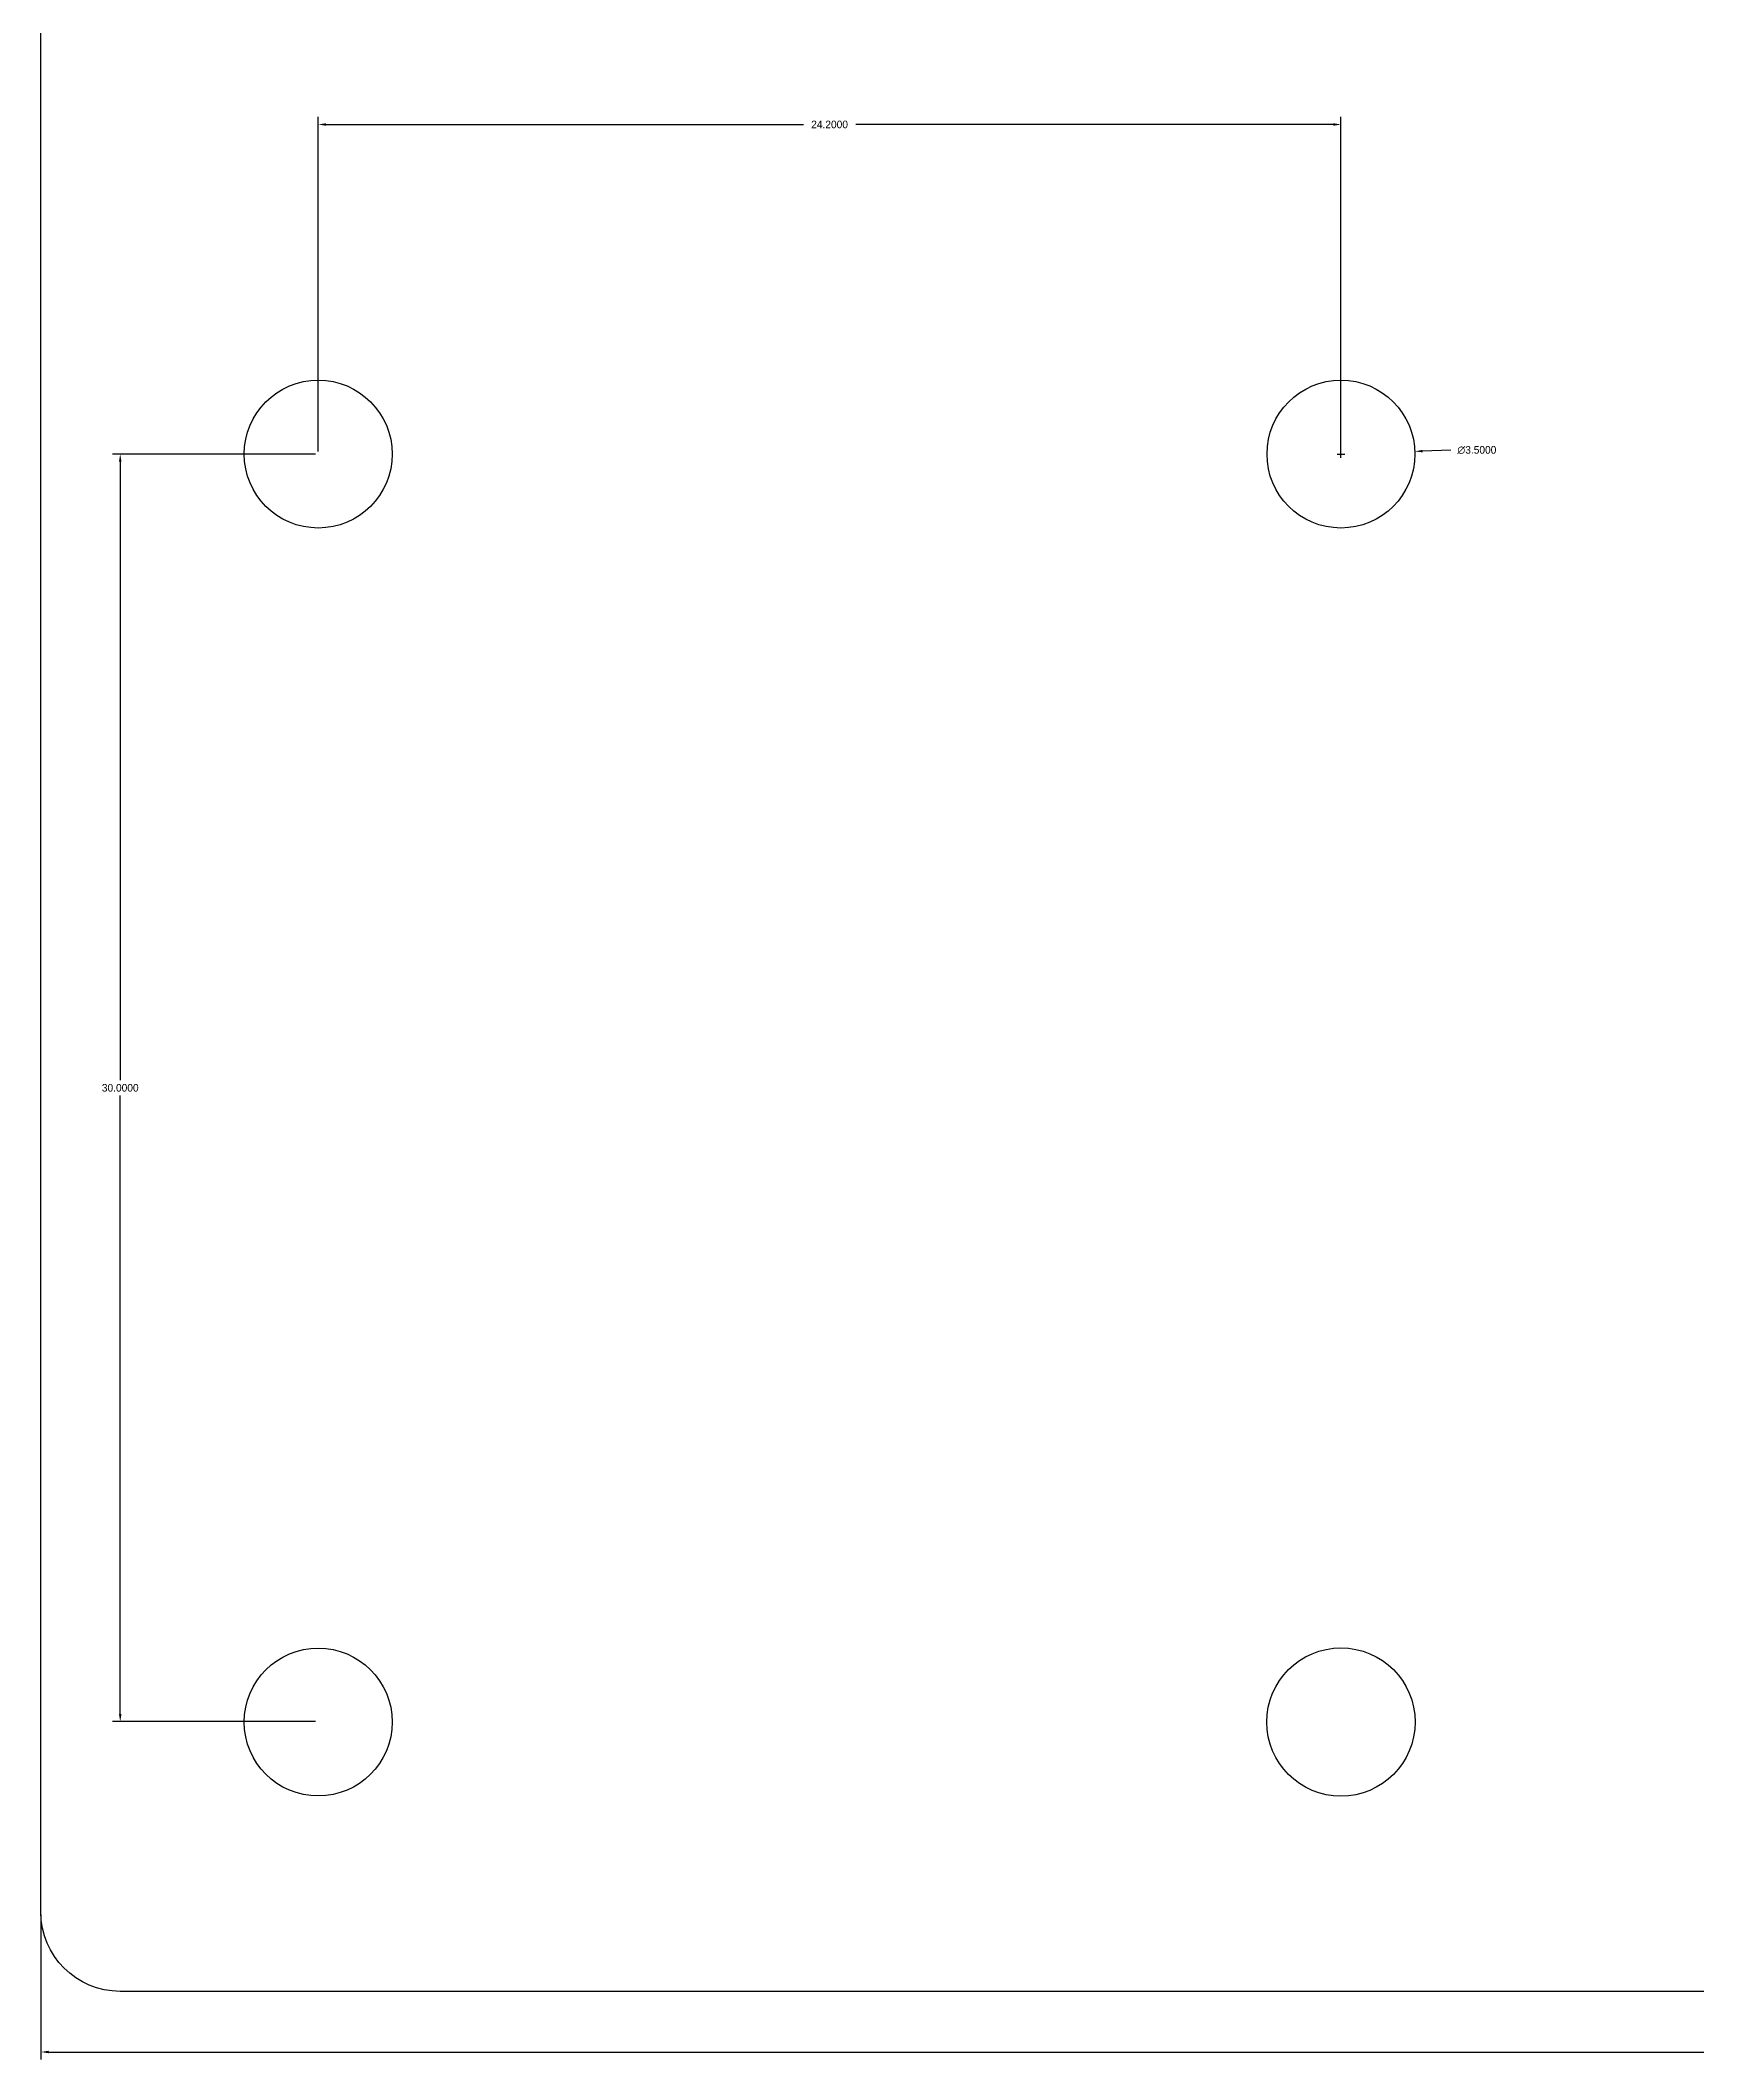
# Model space of a CAD drawing. Header units: millimetres. Extents: x 118 to 284, y -36 to 332.
# Drawn here: x 127.11 to 166.3, y 22.84 to 70.63 of the extents above; entities that cross this region are included whole.
import ezdxf

# ---------------------------------------------------------------- set-up
doc = ezdxf.new("R2010")
doc.units = ezdxf.units.MM
doc.header["$MEASUREMENT"] = 0
doc.layers.get('Defpoints').update_dxf_attribs({"color": 240})
doc.layers.add('参考线', color=180, linetype='Continuous')
doc.dimstyles.get("Standard").update_dxf_attribs({"dimtxt": 0.18, "dimasz": 0.18, "dimexe": 0.18, "dimexo": 0.0625, "dimgap": 0.09, "dimtad": 0, "dimtih": 1, "dimtoh": 1, "dimdec": 4, "dimzin": 0, "dimdsep": 46, "dimtxsty": 'Standard', "dimcen": 0.09, "dimadec": 0, "dimazin": 0, "dimtfac": 1, "dimtdec": 4, "dimtofl": 0, "dimtmove": 0, "dimatfit": 3, "dimfxl": 1, "dimtolj": 1, "dimtzin": 0, "dimarcsym": 0})

# ---------------------------------------------------------------- blocks, each defined once
blk = doc.blocks.new('*D0')
at = {"color": 0, "linetype": 'Continuous', "lineweight": -2, "transparency": 16777216}
for p, q in [((133.682, 60.901), (133.682, 68.819)), ((157.882, 60.901), (157.882, 68.819)), ((133.862, 68.639), (145.161, 68.639)), ((157.702, 68.639), (146.404, 68.639))]:
    blk.add_line(p, q, dxfattribs=at)
at = {"color": 0, "linetype": 'Continuous', "transparency": 16777216}
for points in [[(133.862, 68.669), (133.862, 68.609), (133.682, 68.639)], [(157.702, 68.669), (157.702, 68.609), (157.882, 68.639)]]:
    blk.add_solid(points, dxfattribs=at)
at = {"layer": 'Defpoints', "color": 0, "linetype": 'Continuous', "transparency": 16777216}
for p in [(157.882, 68.639), (133.682, 60.839), (157.882, 60.839)]:
    blk.add_point(p, dxfattribs=at)
at = {"color": 0, "linetype": 'Continuous', "transparency": 16777216, "insert": (145.782, 68.639), "char_height": 0.18, "attachment_point": 5}
blk.add_mtext('\\A1;24.2000', dxfattribs=at)
blk = doc.blocks.new('*D2')
at = {"color": 0, "linetype": 'Continuous', "lineweight": -2, "transparency": 16777216}
for p, q in [((133.62, 60.839), (128.817, 60.839)), ((128.997, 60.659), (128.997, 46.019)), ((128.997, 31.019), (128.997, 45.659)), ((133.62, 30.839), (128.817, 30.839))]:
    blk.add_line(p, q, dxfattribs=at)
at = {"color": 0, "linetype": 'Continuous', "transparency": 16777216}
for points in [[(128.967, 60.659), (129.027, 60.659), (128.997, 60.839)], [(128.967, 31.019), (129.027, 31.019), (128.997, 30.839)]]:
    blk.add_solid(points, dxfattribs=at)
at = {"layer": 'Defpoints', "color": 0, "linetype": 'Continuous', "transparency": 16777216}
for p in [(133.682, 60.839), (128.997, 30.839), (133.682, 30.839)]:
    blk.add_point(p, dxfattribs=at)
at = {"color": 0, "linetype": 'Continuous', "transparency": 16777216, "insert": (128.997, 45.839), "char_height": 0.18, "attachment_point": 5}
blk.add_mtext('\\A1;30.0000', dxfattribs=at)
blk = doc.blocks.new('*D10')
at = {"layer": 'Defpoints', "color": 0, "linetype": 'Continuous', "transparency": 16777216}
for p in [(127.12, 26.33), (247.12, 26.33), (247.12, 23.02)]:
    blk.add_point(p, dxfattribs=at)
at = {"layer": '参考线', "color": 0, "linetype": 'Continuous', "lineweight": -2, "transparency": 16777216}
for p, q in [((127.12, 26.267), (127.12, 22.84)), ((247.12, 26.267), (247.12, 22.84)), ((127.3, 23.02), (186.43, 23.02)), ((246.94, 23.02), (187.81, 23.02))]:
    blk.add_line(p, q, dxfattribs=at)
at = {"layer": '参考线', "color": 0, "linetype": 'Continuous', "transparency": 16777216}
for points in [[(127.3, 23.05), (127.3, 22.99), (127.12, 23.02)], [(246.94, 23.05), (246.94, 22.99), (247.12, 23.02)]]:
    blk.add_solid(points, dxfattribs=at)
at = {"layer": '参考线', "color": 0, "linetype": 'Continuous', "transparency": 16777216, "insert": (187.12, 23.02), "char_height": 0.18, "attachment_point": 5}
blk.add_mtext('\\A1;120.0000', dxfattribs=at)
blk = doc.blocks.new('*D16')
at = {"layer": 'Defpoints', "color": 0, "linetype": 'Continuous', "transparency": 16777216}
for p in [(156.133, 60.775), (159.631, 60.902)]:
    blk.add_point(p, dxfattribs=at)
at = {"layer": '参考线', "color": 0, "linetype": 'Continuous', "lineweight": -2, "transparency": 16777216}
for p, q in [((157.792, 60.839), (157.972, 60.839)), ((157.882, 60.749), (157.882, 60.929)), ((160.48, 60.933), (159.811, 60.909))]:
    blk.add_line(p, q, dxfattribs=at)
at = {"layer": '参考线', "color": 0, "linetype": 'Continuous', "transparency": 16777216}
blk.add_solid([(159.81, 60.938), (159.812, 60.879), (159.631, 60.902)], dxfattribs=at)
at = {"layer": '参考线', "color": 0, "linetype": 'Continuous', "transparency": 16777216, "insert": (161.098, 60.933), "char_height": 0.18, "attachment_point": 5}
blk.add_mtext('\\A1;∅3.5000', dxfattribs=at)

msp = doc.modelspace()

# ---------------------------------------------------------------- linework, layer by layer
msp.add_lwpolyline([(232.22461, 183.00123), (245.01668, 145.12597, -0.08160879), (247.11977, 132.32658), (247.11977, 88.89905), (247.11977, 26.3297, -0.41421356), (245.24477, 24.4547), (195.55727, 24.4547), (178.68227, 24.4547), (128.99477, 24.4547, -0.41421356), (127.11977, 26.3297), (127.11977, 88.89905), (127.11977, 132.38512, -0.08089131), (129.18653, 145.07641), (141.93482, 183.18004, 0.07846163)], format="xyb")
for centre, radius in [((133.68227, 60.83871), 1.75), ((157.88227, 60.83871), 1.75), ((133.68227, 30.8297), 1.75), ((157.88227, 30.8297), 1.755)]:
    msp.add_circle(centre, radius)

# ---------------------------------------------------------------- dimensions: what is measured, and where the dimension line sits
at = {"linetype": 'Continuous'}
dim = msp.add_linear_dim(base=(157.88227, 68.63903), p1=(133.68227, 60.83871), p2=(157.88227, 60.83871), dimstyle='Standard', dxfattribs=at)
dim.commit()
dim.dimension.update_dxf_attribs({"geometry": '*D0', "text_midpoint": (145.78227, 68.63903)})
dim = msp.add_linear_dim(base=(128.99664, 30.8387), p1=(133.68227, 60.83871), p2=(133.68227, 30.8387), angle=90, dimstyle='Standard', dxfattribs=at)
dim.commit()
dim.dimension.update_dxf_attribs({"geometry": '*D2', "text_midpoint": (128.99664, 45.8387)})
at = {"layer": '参考线', "linetype": 'Continuous'}
dim = msp.add_diameter_dim_2p(p1=(156.13342, 60.77542), p2=(159.63113, 60.902), dimstyle='Standard', dxfattribs=at)
dim.commit()
dim.dimension.update_dxf_attribs({"geometry": '*D16', "text_midpoint": (160.48045, 60.93274), "dimtype": 163})
dim = msp.add_linear_dim(base=(247.11977, 23.02007), p1=(127.11977, 26.3297), p2=(247.11977, 26.3297), dimstyle='Standard', dxfattribs=at)
dim.commit()
dim.dimension.update_dxf_attribs({"geometry": '*D10', "text_midpoint": (187.11977, 23.02007)})

doc.saveas('drawing.dxf')
